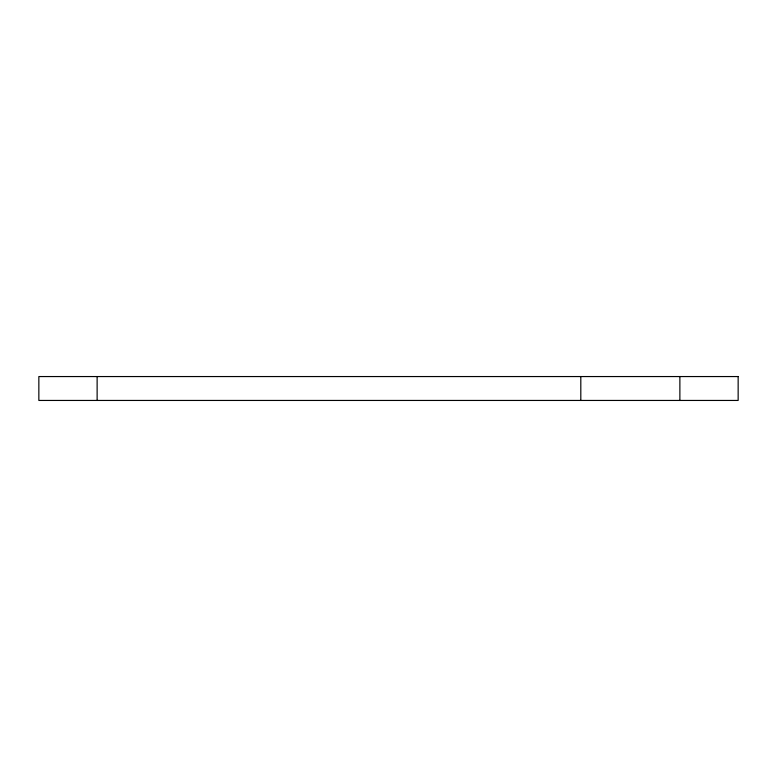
<?xml version="1.0" encoding="UTF-8"?>
<svg xmlns="http://www.w3.org/2000/svg" width="777" height="777" viewBox="0 0 777 777"><rect width="100%" height="100%" fill="white"/><g stroke="black" fill="none" stroke-linecap="round" stroke-linejoin="round"><path stroke-width="1.17" d="M679.875 376.554L679.875 400.446M580.808 376.554L580.808 400.446M97.125 376.554L97.125 400.446M738.15 376.554L38.85 376.554L38.85 400.446L738.15 400.446L738.15 376.554"/></g></svg>
